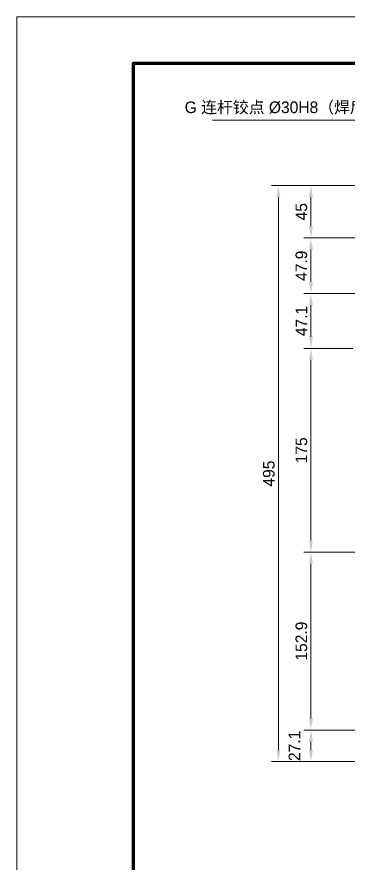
# Model space of a CAD drawing. Header units: millimetres. Extents: x 0 to 3364, y 0 to 2376.
# Drawn here: x 0 to 285, y 1649 to 2376 of the extents above; entities that cross this region are included whole.
import ezdxf
from ezdxf.enums import TextEntityAlignment as Align

# ---------------------------------------------------------------- set-up
doc = ezdxf.new("R2010")
doc.units = ezdxf.units.MM
doc.header["$LTSCALE"] = 4
for name, color, linetype, lineweight in [('DIM', 7, 'Continuous', 18), ('FRAME', 7, 'Continuous', 70), ('THIN', 7, 'Continuous', 18)]:
    doc.layers.add(name, color=color, linetype=linetype, lineweight=lineweight)
doc.styles.add('CJK', font='wqy-zenhei.ttc')
doc.dimstyles.new('GB', dxfattribs={"dimscale": 4, "dimtxt": 2.5, "dimasz": 2.5, "dimexe": 1.5, "dimexo": 1, "dimgap": 0.8, "dimtad": 1, "dimdec": 1, "dimdsep": 46, "dimtxsty": 'CJK', "dimcen": 2.5, "dimazin": 3, "dimtfac": 1, "dimtmove": 0, "dimatfit": 3, "dimlwd": 18, "dimlwe": 18})

msp = doc.modelspace()

# ---------------------------------------------------------------- linework, layer by layer
at = {"layer": 'DIM'}
msp.add_lwpolyline([(343.44, 2155.96), (331.11, 2287.16), (168.11, 2287.16)], dxfattribs=at)
at = {"layer": 'FRAME'}
msp.add_lwpolyline([(100, 40), (3324, 40), (3324, 2336), (100, 2336)], close=True, dxfattribs=at)
at = {"layer": 'THIN'}
msp.add_lwpolyline([(0, 0), (3364, 0), (3364, 2376), (0, 2376)], close=True, dxfattribs=at)

# ---------------------------------------------------------------- texts
at = {"layer": 'DIM', "style": 'CJK'}
msp.add_text('G 连杆铰点 Ø30H8（焊后镗）', height=10, dxfattribs=at).set_placement((327.11, 2290.36), align=Align.BOTTOM_RIGHT)

# ---------------------------------------------------------------- dimensions: what is measured, and where the dimension line sits
at = {"layer": 'DIM'}
for base, p1, p2 in [((224.67, 1736.16), (482.67, 1736.16), (492.67, 2231.16)), ((252.67, 2186.16), (492.67, 2186.16), (492.67, 2231.16)), ((252.67, 2138.28), (361.11, 2138.28), (492.67, 2186.16)), ((252.67, 2091.16), (292.67, 2091.16), (361.11, 2138.28)), ((252.67, 1916.16), (302.67, 1916.16), (292.67, 2091.16)), ((252.67, 1763.3), (646.58, 1763.3), (302.67, 1916.16)), ((252.67, 1736.16), (482.67, 1736.16), (646.58, 1763.3))]:
    msp.add_linear_dim(base=base, p1=p1, p2=p2, angle=90, dimstyle='GB', dxfattribs=at).render()

doc.saveas('drawing.dxf')
